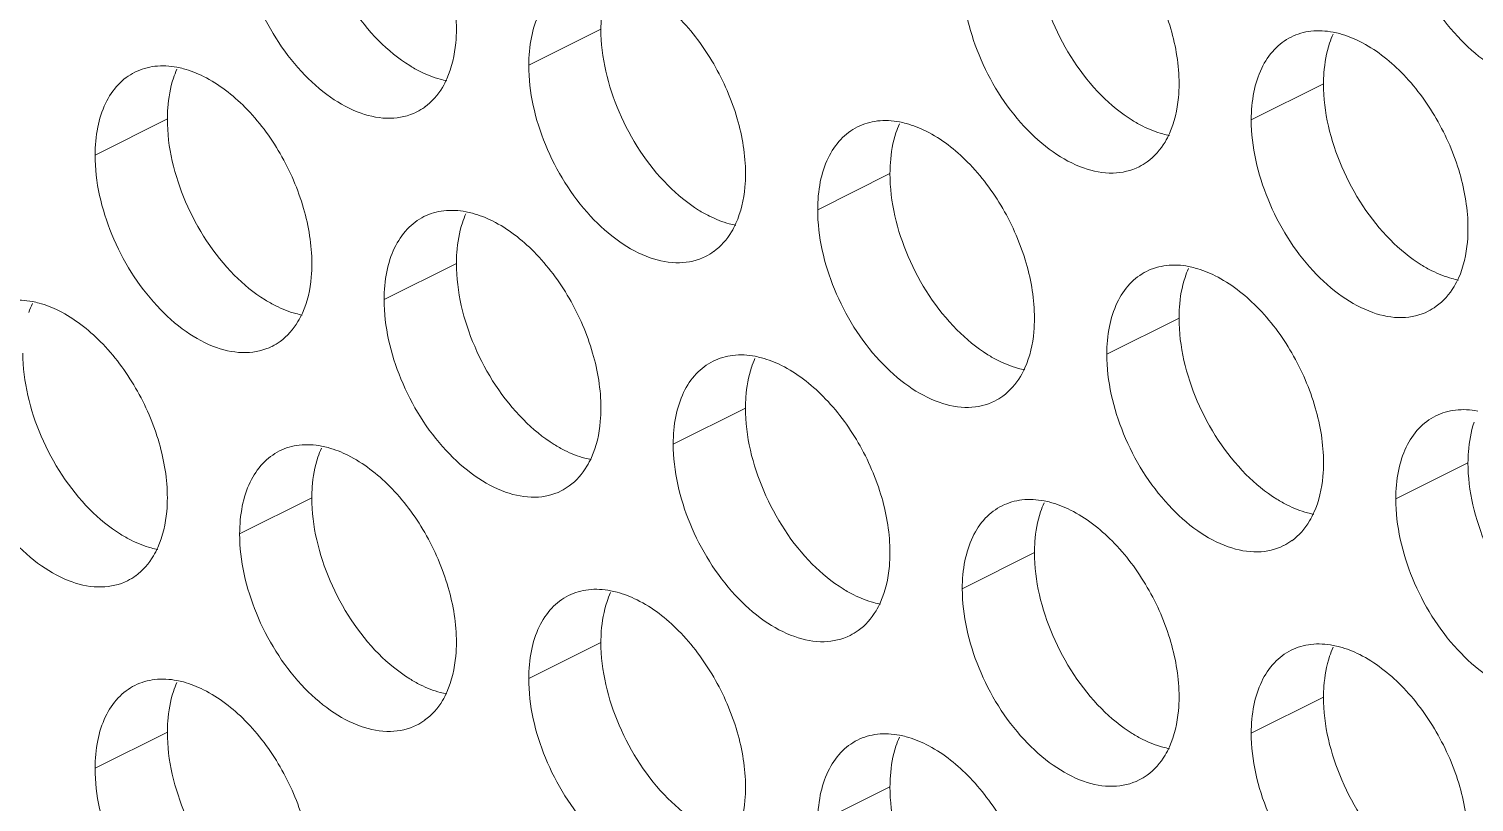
# Model space of a CAD drawing. Header units: millimetres. Extents: x 0 to 2524, y 0 to 1785.
# Drawn here: x 1830.66 to 1841.97, y 901.27 to 907.32 of the extents above; entities that cross this region are included whole.
import ezdxf

# ---------------------------------------------------------------- set-up
doc = ezdxf.new("R2010")
doc.units = ezdxf.units.MM
doc.header["$LTSCALE"] = 0.1
doc.layers.add('标注', color=251, linetype='Continuous', lineweight=9)

msp = doc.modelspace()

# ---------------------------------------------------------------- linework, layer by layer
at = {"layer": '标注'}
for p, q in [((1835.135, 907.323), (1834.57, 907.04)), ((1840.792, 906.895), (1840.226, 906.612)), ((1831.741, 906.62), (1831.175, 906.337)), ((1837.398, 906.192), (1836.832, 905.909)), ((1834.004, 905.489), (1833.438, 905.206)), ((1839.661, 905.06), (1839.095, 904.778)), ((1836.267, 904.357), (1835.701, 904.075)), ((1841.923, 903.929), (1841.358, 903.646)), ((1832.872, 903.654), (1832.307, 903.372)), ((1838.529, 903.226), (1837.964, 902.943)), ((1835.135, 902.523), (1834.57, 902.24)), ((1840.792, 902.095), (1840.226, 901.812)), ((1831.741, 901.82), (1831.175, 901.537)), ((1837.398, 901.392), (1836.832, 901.109))]:
    msp.add_line(p, q, dxfattribs=at)
for centre, radius, start, end in [((1841.537, 906.984), 0.734, 155.8796, 161.7803), ((1832.486, 906.709), 0.734, 155.8796, 161.7803), ((1833.49, 907.08), 0.453, 296.5256, 305.9034), ((1838.142, 906.281), 0.734, 155.8796, 161.7803), ((1839.146, 906.651), 0.453, 296.5256, 305.9034), ((1834.748, 905.578), 0.734, 155.8796, 161.7803), ((1835.752, 905.948), 0.453, 296.5256, 305.9034), ((1840.405, 905.149), 0.734, 155.8796, 161.7803), ((1831.354, 904.875), 0.734, 155.8796, 161.7803), ((1841.409, 905.52), 0.453, 296.5256, 305.9034), ((1832.358, 905.245), 0.453, 296.5256, 305.9034), ((1837.011, 904.446), 0.734, 155.8796, 161.7803), ((1838.015, 904.817), 0.453, 296.5256, 305.9034), ((1833.617, 903.743), 0.734, 155.8796, 161.7803), ((1834.621, 904.114), 0.453, 296.5256, 305.9034), ((1839.274, 903.315), 0.734, 155.8796, 161.7803), ((1840.278, 903.686), 0.453, 296.5256, 305.9034), ((1831.227, 903.411), 0.453, 296.5256, 305.9034), ((1835.88, 902.612), 0.734, 155.8796, 161.7803), ((1836.884, 902.983), 0.453, 296.5256, 305.9034), ((1841.537, 902.184), 0.734, 155.8796, 161.7803), ((1832.486, 901.909), 0.734, 155.8796, 161.7803), ((1833.49, 902.28), 0.453, 296.5256, 305.9034), ((1838.142, 901.481), 0.734, 155.8796, 161.7803), ((1839.146, 901.851), 0.453, 296.5256, 305.9034)]:
    msp.add_arc(centre, radius, start, end, dxfattribs=at)
for points, knots in [([(1833.155, 908.787), (1833.276, 908.726), (1833.507, 908.546), (1833.773, 908.188), (1833.954, 907.769), (1834.004, 907.468), (1834.004, 907.323)], [0, 0, 0, 0, 0.229676, 0.488215, 0.753207, 1, 1, 1, 1]), ([(1833.396, 907.232), (1833.235, 907.395), (1832.984, 907.782), (1832.872, 908.233), (1832.872, 908.454)], [0, 0, 0, 0, 0.508684, 1, 1, 1, 1]), ([(1842.743, 906.949), (1842.68, 906.917), (1842.53, 906.883), (1842.293, 906.931), (1842.054, 907.062), (1841.746, 907.339), (1841.46, 907.802), (1841.358, 908.234), (1841.358, 908.446)], [0, 0, 0, 0, 0.090718, 0.191742, 0.308104, 0.439279, 0.725532, 1, 1, 1, 1]), ([(1838.812, 908.358), (1838.933, 908.298), (1839.163, 908.117), (1839.43, 907.759), (1839.611, 907.341), (1839.661, 907.04), (1839.661, 906.895)], [0, 0, 0, 0, 0.229676, 0.488215, 0.753207, 1, 1, 1, 1]), ([(1833.692, 906.674), (1833.629, 906.643), (1833.479, 906.609), (1833.242, 906.657), (1833.003, 906.787), (1832.695, 907.065), (1832.409, 907.528), (1832.307, 907.96), (1832.307, 908.172)], [0, 0, 0, 0, 0.090718, 0.191742, 0.308104, 0.439279, 0.725532, 1, 1, 1, 1]), ([(1839.053, 906.804), (1838.892, 906.967), (1838.641, 907.354), (1838.529, 907.805), (1838.529, 908.026)], [0, 0, 0, 0, 0.508684, 1, 1, 1, 1]), ([(1839.349, 906.246), (1839.286, 906.214), (1839.136, 906.18), (1838.898, 906.228), (1838.66, 906.359), (1838.352, 906.636), (1838.066, 907.099), (1837.964, 907.532), (1837.964, 907.743)], [0, 0, 0, 0, 0.090718, 0.191742, 0.308104, 0.439279, 0.725532, 1, 1, 1, 1]), ([(1834.57, 907.04), (1834.57, 907.113), (1834.582, 907.252), (1834.641, 907.442), (1834.74, 907.594), (1834.833, 907.665), (1834.881, 907.689)], [0, 0, 0, 0, 0.289235, 0.54966, 0.782932, 1, 1, 1, 1]), ([(1835.135, 907.323), (1835.135, 907.352), (1835.139, 907.459), (1835.158, 907.566), (1835.183, 907.642)], [0, 0, 0, 0, 0.264225, 1, 1, 1, 1]), ([(1835.418, 907.655), (1835.539, 907.595), (1835.769, 907.415), (1836.035, 907.056), (1836.217, 906.638), (1836.267, 906.337), (1836.267, 906.192)], [0, 0, 0, 0, 0.229676, 0.488215, 0.753207, 1, 1, 1, 1]), ([(1834.004, 907.323), (1834.004, 907.287), (1833.998, 907.155), (1833.969, 907.023), (1833.929, 906.934)], [0, 0, 0, 0, 0.268874, 1, 1, 1, 1]), ([(1835.659, 906.101), (1835.497, 906.264), (1835.246, 906.651), (1835.135, 907.102), (1835.135, 907.323)], [0, 0, 0, 0, 0.508684, 1, 1, 1, 1]), ([(1840.226, 906.612), (1840.226, 906.685), (1840.238, 906.824), (1840.297, 907.014), (1840.397, 907.166), (1840.489, 907.236), (1840.538, 907.261)], [0, 0, 0, 0, 0.289235, 0.54966, 0.782932, 1, 1, 1, 1]), ([(1840.538, 907.261), (1840.587, 907.285), (1840.697, 907.317), (1840.81, 907.31), (1840.867, 907.299)], [0, 0, 0, 0, 0.482538, 1, 1, 1, 1]), ([(1840.867, 907.299), (1840.884, 907.296), (1840.956, 907.279), (1841.025, 907.252), (1841.075, 907.227)], [0, 0, 0, 0, 0.238696, 1, 1, 1, 1]), ([(1833.721, 906.991), (1833.693, 907.005), (1833.575, 907.072), (1833.469, 907.159), (1833.396, 907.232)], [0, 0, 0, 0, 0.235002, 1, 1, 1, 1]), ([(1840.792, 906.895), (1840.792, 906.923), (1840.796, 907.031), (1840.815, 907.138), (1840.839, 907.213)], [0, 0, 0, 0, 0.264225, 1, 1, 1, 1]), ([(1841.075, 907.227), (1841.196, 907.166), (1841.426, 906.986), (1841.692, 906.628), (1841.873, 906.209), (1841.923, 905.908), (1841.923, 905.763)], [0, 0, 0, 0, 0.229676, 0.488215, 0.753207, 1, 1, 1, 1]), ([(1831.487, 906.986), (1831.536, 907.01), (1831.646, 907.042), (1831.759, 907.035), (1831.816, 907.024)], [0, 0, 0, 0, 0.482538, 1, 1, 1, 1]), ([(1831.816, 907.024), (1831.833, 907.021), (1831.905, 907.005), (1831.974, 906.977), (1832.024, 906.952)], [0, 0, 0, 0, 0.238696, 1, 1, 1, 1]), ([(1835.955, 905.543), (1835.892, 905.512), (1835.742, 905.478), (1835.504, 905.525), (1835.266, 905.656), (1834.958, 905.933), (1834.672, 906.396), (1834.57, 906.829), (1834.57, 907.04)], [0, 0, 0, 0, 0.090718, 0.191742, 0.308104, 0.439279, 0.725532, 1, 1, 1, 1]), ([(1831.175, 906.337), (1831.175, 906.41), (1831.187, 906.549), (1831.246, 906.739), (1831.346, 906.891), (1831.438, 906.962), (1831.487, 906.986)], [0, 0, 0, 0, 0.289235, 0.54966, 0.782932, 1, 1, 1, 1]), ([(1831.741, 906.62), (1831.741, 906.649), (1831.745, 906.756), (1831.764, 906.863), (1831.788, 906.939)], [0, 0, 0, 0, 0.264225, 1, 1, 1, 1]), ([(1832.024, 906.952), (1832.145, 906.892), (1832.375, 906.712), (1832.641, 906.354), (1832.822, 905.935), (1832.872, 905.634), (1832.872, 905.489)], [0, 0, 0, 0, 0.229676, 0.488215, 0.753207, 1, 1, 1, 1]), ([(1833.929, 906.919), (1833.911, 906.922), (1833.84, 906.939), (1833.771, 906.966), (1833.721, 906.991)], [0, 0, 0, 0, 0.238696, 1, 1, 1, 1]), ([(1833.929, 906.934), (1833.919, 906.911), (1833.876, 906.827), (1833.812, 906.753), (1833.755, 906.713)], [0, 0, 0, 0, 0.265525, 1, 1, 1, 1]), ([(1839.378, 906.563), (1839.349, 906.577), (1839.232, 906.643), (1839.126, 906.731), (1839.053, 906.804)], [0, 0, 0, 0, 0.235002, 1, 1, 1, 1]), ([(1839.661, 906.895), (1839.661, 906.859), (1839.655, 906.727), (1839.626, 906.594), (1839.586, 906.506)], [0, 0, 0, 0, 0.268874, 1, 1, 1, 1]), ([(1841.316, 905.673), (1841.154, 905.835), (1840.903, 906.223), (1840.792, 906.673), (1840.792, 906.895)], [0, 0, 0, 0, 0.508684, 1, 1, 1, 1]), ([(1832.265, 905.398), (1832.103, 905.561), (1831.852, 905.948), (1831.741, 906.399), (1831.741, 906.62)], [0, 0, 0, 0, 0.508684, 1, 1, 1, 1]), ([(1837.144, 906.558), (1837.193, 906.582), (1837.303, 906.614), (1837.416, 906.607), (1837.473, 906.596)], [0, 0, 0, 0, 0.482538, 1, 1, 1, 1]), ([(1837.473, 906.596), (1837.49, 906.593), (1837.562, 906.576), (1837.631, 906.549), (1837.681, 906.524)], [0, 0, 0, 0, 0.238696, 1, 1, 1, 1]), ([(1841.612, 905.114), (1841.549, 905.083), (1841.399, 905.049), (1841.161, 905.097), (1840.923, 905.227), (1840.615, 905.505), (1840.329, 905.968), (1840.226, 906.4), (1840.226, 906.612)], [0, 0, 0, 0, 0.090718, 0.191742, 0.308104, 0.439279, 0.725532, 1, 1, 1, 1]), ([(1836.832, 905.909), (1836.832, 905.982), (1836.844, 906.121), (1836.903, 906.311), (1837.003, 906.463), (1837.095, 906.533), (1837.144, 906.558)], [0, 0, 0, 0, 0.289235, 0.54966, 0.782932, 1, 1, 1, 1]), ([(1837.398, 906.192), (1837.398, 906.22), (1837.402, 906.328), (1837.42, 906.435), (1837.445, 906.51)], [0, 0, 0, 0, 0.264225, 1, 1, 1, 1]), ([(1837.681, 906.524), (1837.801, 906.464), (1838.032, 906.283), (1838.298, 905.925), (1838.479, 905.506), (1838.529, 905.205), (1838.529, 905.06)], [0, 0, 0, 0, 0.229676, 0.488215, 0.753207, 1, 1, 1, 1]), ([(1839.586, 906.49), (1839.568, 906.494), (1839.497, 906.51), (1839.428, 906.538), (1839.378, 906.563)], [0, 0, 0, 0, 0.238696, 1, 1, 1, 1]), ([(1839.586, 906.506), (1839.576, 906.483), (1839.533, 906.399), (1839.468, 906.325), (1839.412, 906.284)], [0, 0, 0, 0, 0.265525, 1, 1, 1, 1]), ([(1832.561, 904.84), (1832.498, 904.809), (1832.348, 904.775), (1832.11, 904.822), (1831.872, 904.953), (1831.564, 905.231), (1831.278, 905.693), (1831.175, 906.126), (1831.175, 906.337)], [0, 0, 0, 0, 0.090718, 0.191742, 0.308104, 0.439279, 0.725532, 1, 1, 1, 1]), ([(1836.267, 906.192), (1836.267, 906.156), (1836.261, 906.024), (1836.232, 905.891), (1836.192, 905.803)], [0, 0, 0, 0, 0.268874, 1, 1, 1, 1]), ([(1837.922, 904.97), (1837.76, 905.132), (1837.509, 905.52), (1837.398, 905.97), (1837.398, 906.192)], [0, 0, 0, 0, 0.508684, 1, 1, 1, 1]), ([(1835.984, 905.86), (1835.955, 905.874), (1835.837, 905.94), (1835.732, 906.028), (1835.659, 906.101)], [0, 0, 0, 0, 0.235002, 1, 1, 1, 1]), ([(1833.75, 905.855), (1833.798, 905.879), (1833.908, 905.911), (1834.022, 905.904), (1834.079, 905.893)], [0, 0, 0, 0, 0.482538, 1, 1, 1, 1]), ([(1834.079, 905.893), (1834.096, 905.89), (1834.168, 905.873), (1834.237, 905.846), (1834.287, 905.821)], [0, 0, 0, 0, 0.238696, 1, 1, 1, 1]), ([(1838.217, 904.411), (1838.155, 904.38), (1838.005, 904.346), (1837.767, 904.394), (1837.529, 904.525), (1837.221, 904.802), (1836.935, 905.265), (1836.832, 905.697), (1836.832, 905.909)], [0, 0, 0, 0, 0.090718, 0.191742, 0.308104, 0.439279, 0.725532, 1, 1, 1, 1]), ([(1833.438, 905.206), (1833.438, 905.279), (1833.45, 905.418), (1833.509, 905.608), (1833.609, 905.76), (1833.701, 905.831), (1833.75, 905.855)], [0, 0, 0, 0, 0.289235, 0.54966, 0.782932, 1, 1, 1, 1]), ([(1834.004, 905.489), (1834.004, 905.517), (1834.008, 905.625), (1834.026, 905.732), (1834.051, 905.807)], [0, 0, 0, 0, 0.264225, 1, 1, 1, 1]), ([(1834.287, 905.821), (1834.407, 905.761), (1834.638, 905.58), (1834.904, 905.222), (1835.085, 904.803), (1835.135, 904.502), (1835.135, 904.357)], [0, 0, 0, 0, 0.229676, 0.488215, 0.753207, 1, 1, 1, 1]), ([(1836.191, 905.787), (1836.174, 905.791), (1836.103, 905.807), (1836.034, 905.835), (1835.984, 905.86)], [0, 0, 0, 0, 0.238696, 1, 1, 1, 1]), ([(1836.192, 905.803), (1836.182, 905.78), (1836.138, 905.696), (1836.074, 905.622), (1836.018, 905.581)], [0, 0, 0, 0, 0.265525, 1, 1, 1, 1]), ([(1841.641, 905.431), (1841.612, 905.445), (1841.494, 905.512), (1841.389, 905.599), (1841.316, 905.673)], [0, 0, 0, 0, 0.235002, 1, 1, 1, 1]), ([(1841.923, 905.763), (1841.923, 905.728), (1841.918, 905.595), (1841.889, 905.463), (1841.849, 905.374)], [0, 0, 0, 0, 0.268874, 1, 1, 1, 1]), ([(1832.872, 905.489), (1832.872, 905.453), (1832.867, 905.321), (1832.838, 905.188), (1832.798, 905.1)], [0, 0, 0, 0, 0.268874, 1, 1, 1, 1]), ([(1834.528, 904.267), (1834.366, 904.43), (1834.115, 904.817), (1834.004, 905.267), (1834.004, 905.489)], [0, 0, 0, 0, 0.508684, 1, 1, 1, 1]), ([(1839.407, 905.426), (1839.455, 905.451), (1839.565, 905.482), (1839.679, 905.476), (1839.736, 905.465)], [0, 0, 0, 0, 0.482538, 1, 1, 1, 1]), ([(1839.736, 905.465), (1839.753, 905.461), (1839.825, 905.445), (1839.894, 905.417), (1839.944, 905.392)], [0, 0, 0, 0, 0.238696, 1, 1, 1, 1]), ([(1832.59, 905.157), (1832.561, 905.171), (1832.443, 905.237), (1832.338, 905.325), (1832.265, 905.398)], [0, 0, 0, 0, 0.235002, 1, 1, 1, 1]), ([(1839.095, 904.778), (1839.095, 904.85), (1839.107, 904.989), (1839.166, 905.179), (1839.265, 905.332), (1839.358, 905.402), (1839.407, 905.426)], [0, 0, 0, 0, 0.289235, 0.54966, 0.782932, 1, 1, 1, 1]), ([(1839.661, 905.06), (1839.661, 905.089), (1839.664, 905.196), (1839.683, 905.304), (1839.708, 905.379)], [0, 0, 0, 0, 0.264225, 1, 1, 1, 1]), ([(1839.944, 905.392), (1840.064, 905.332), (1840.295, 905.152), (1840.561, 904.794), (1840.742, 904.375), (1840.792, 904.074), (1840.792, 903.929)], [0, 0, 0, 0, 0.229676, 0.488215, 0.753207, 1, 1, 1, 1]), ([(1841.848, 905.359), (1841.831, 905.362), (1841.76, 905.379), (1841.691, 905.406), (1841.641, 905.431)], [0, 0, 0, 0, 0.238696, 1, 1, 1, 1]), ([(1841.849, 905.374), (1841.839, 905.352), (1841.795, 905.268), (1841.731, 905.193), (1841.675, 905.153)], [0, 0, 0, 0, 0.265525, 1, 1, 1, 1]), ([(1830.356, 905.152), (1830.404, 905.176), (1830.514, 905.208), (1830.628, 905.201), (1830.685, 905.19)], [0, 0, 0, 0, 0.482538, 1, 1, 1, 1]), ([(1830.685, 905.19), (1830.702, 905.187), (1830.774, 905.17), (1830.843, 905.143), (1830.893, 905.118)], [0, 0, 0, 0, 0.238696, 1, 1, 1, 1]), ([(1830.893, 905.118), (1831.013, 905.058), (1831.244, 904.877), (1831.51, 904.519), (1831.691, 904.1), (1831.741, 903.799), (1831.741, 903.654)], [0, 0, 0, 0, 0.229676, 0.488215, 0.753207, 1, 1, 1, 1]), ([(1832.797, 905.084), (1832.78, 905.088), (1832.709, 905.104), (1832.64, 905.132), (1832.59, 905.157)], [0, 0, 0, 0, 0.238696, 1, 1, 1, 1]), ([(1832.798, 905.1), (1832.788, 905.077), (1832.744, 904.993), (1832.68, 904.919), (1832.624, 904.878)], [0, 0, 0, 0, 0.265525, 1, 1, 1, 1]), ([(1834.823, 903.708), (1834.761, 903.677), (1834.611, 903.643), (1834.373, 903.691), (1834.135, 903.822), (1833.827, 904.099), (1833.541, 904.562), (1833.438, 904.994), (1833.438, 905.206)], [0, 0, 0, 0, 0.090718, 0.191742, 0.308104, 0.439279, 0.725532, 1, 1, 1, 1]), ([(1838.529, 905.06), (1838.529, 905.025), (1838.524, 904.892), (1838.494, 904.76), (1838.455, 904.671)], [0, 0, 0, 0, 0.268874, 1, 1, 1, 1]), ([(1840.185, 903.838), (1840.023, 904.001), (1839.772, 904.388), (1839.661, 904.839), (1839.661, 905.06)], [0, 0, 0, 0, 0.508684, 1, 1, 1, 1]), ([(1838.246, 904.728), (1838.218, 904.742), (1838.1, 904.809), (1837.995, 904.896), (1837.922, 904.97)], [0, 0, 0, 0, 0.235002, 1, 1, 1, 1]), ([(1831.134, 903.564), (1830.972, 903.727), (1830.721, 904.114), (1830.61, 904.564), (1830.61, 904.786)], [0, 0, 0, 0, 0.508684, 1, 1, 1, 1]), ([(1836.013, 904.724), (1836.061, 904.748), (1836.171, 904.779), (1836.285, 904.773), (1836.342, 904.762)], [0, 0, 0, 0, 0.482538, 1, 1, 1, 1]), ([(1836.342, 904.762), (1836.359, 904.758), (1836.431, 904.742), (1836.499, 904.715), (1836.549, 904.69)], [0, 0, 0, 0, 0.238696, 1, 1, 1, 1]), ([(1840.48, 903.28), (1840.418, 903.249), (1840.268, 903.215), (1840.03, 903.263), (1839.791, 903.393), (1839.484, 903.671), (1839.198, 904.133), (1839.095, 904.566), (1839.095, 904.778)], [0, 0, 0, 0, 0.090718, 0.191742, 0.308104, 0.439279, 0.725532, 1, 1, 1, 1]), ([(1835.701, 904.075), (1835.701, 904.147), (1835.713, 904.286), (1835.772, 904.477), (1835.871, 904.629), (1835.964, 904.699), (1836.013, 904.724)], [0, 0, 0, 0, 0.289235, 0.54966, 0.782932, 1, 1, 1, 1]), ([(1836.267, 904.357), (1836.267, 904.386), (1836.27, 904.493), (1836.289, 904.601), (1836.314, 904.676)], [0, 0, 0, 0, 0.264225, 1, 1, 1, 1]), ([(1836.549, 904.69), (1836.67, 904.629), (1836.901, 904.449), (1837.167, 904.091), (1837.348, 903.672), (1837.398, 903.371), (1837.398, 903.226)], [0, 0, 0, 0, 0.229676, 0.488215, 0.753207, 1, 1, 1, 1]), ([(1838.454, 904.656), (1838.437, 904.659), (1838.365, 904.676), (1838.296, 904.703), (1838.246, 904.728)], [0, 0, 0, 0, 0.238696, 1, 1, 1, 1]), ([(1838.455, 904.671), (1838.444, 904.649), (1838.401, 904.565), (1838.337, 904.49), (1838.281, 904.45)], [0, 0, 0, 0, 0.265525, 1, 1, 1, 1]), ([(1831.429, 903.005), (1831.367, 902.974), (1831.217, 902.94), (1830.979, 902.988), (1830.74, 903.119), (1830.433, 903.396), (1830.147, 903.859), (1830.044, 904.291), (1830.044, 904.503)], [0, 0, 0, 0, 0.090718, 0.191742, 0.308104, 0.439279, 0.725532, 1, 1, 1, 1]), ([(1835.135, 904.357), (1835.135, 904.322), (1835.13, 904.19), (1835.1, 904.057), (1835.061, 903.969)], [0, 0, 0, 0, 0.268874, 1, 1, 1, 1]), ([(1836.79, 903.135), (1836.629, 903.298), (1836.378, 903.685), (1836.267, 904.136), (1836.267, 904.357)], [0, 0, 0, 0, 0.508684, 1, 1, 1, 1]), ([(1841.67, 904.295), (1841.718, 904.319), (1841.828, 904.351), (1841.942, 904.344), (1841.999, 904.333)], [0, 0, 0, 0, 0.482538, 1, 1, 1, 1]), ([(1834.852, 904.025), (1834.824, 904.039), (1834.706, 904.106), (1834.601, 904.193), (1834.528, 904.267)], [0, 0, 0, 0, 0.235002, 1, 1, 1, 1]), ([(1841.358, 903.646), (1841.358, 903.719), (1841.37, 903.858), (1841.429, 904.048), (1841.528, 904.2), (1841.621, 904.271), (1841.67, 904.295)], [0, 0, 0, 0, 0.289235, 0.54966, 0.782932, 1, 1, 1, 1]), ([(1841.923, 903.929), (1841.923, 903.957), (1841.927, 904.065), (1841.946, 904.172), (1841.971, 904.247)], [0, 0, 0, 0, 0.264225, 1, 1, 1, 1]), ([(1832.307, 903.372), (1832.307, 903.444), (1832.319, 903.583), (1832.378, 903.774), (1832.477, 903.926), (1832.57, 903.996), (1832.619, 904.021)], [0, 0, 0, 0, 0.289235, 0.54966, 0.782932, 1, 1, 1, 1]), ([(1832.619, 904.021), (1832.667, 904.045), (1832.777, 904.076), (1832.891, 904.07), (1832.948, 904.059)], [0, 0, 0, 0, 0.482538, 1, 1, 1, 1]), ([(1832.872, 903.654), (1832.872, 903.683), (1832.876, 903.79), (1832.895, 903.898), (1832.92, 903.973)], [0, 0, 0, 0, 0.264225, 1, 1, 1, 1]), ([(1832.948, 904.059), (1832.965, 904.055), (1833.036, 904.039), (1833.105, 904.012), (1833.155, 903.987)], [0, 0, 0, 0, 0.238696, 1, 1, 1, 1]), ([(1833.155, 903.987), (1833.276, 903.926), (1833.507, 903.746), (1833.773, 903.388), (1833.954, 902.969), (1834.004, 902.668), (1834.004, 902.523)], [0, 0, 0, 0, 0.229676, 0.488215, 0.753207, 1, 1, 1, 1]), ([(1835.06, 903.953), (1835.043, 903.956), (1834.971, 903.973), (1834.902, 904), (1834.852, 904.025)], [0, 0, 0, 0, 0.238696, 1, 1, 1, 1]), ([(1835.061, 903.969), (1835.05, 903.946), (1835.007, 903.862), (1834.943, 903.788), (1834.887, 903.747)], [0, 0, 0, 0, 0.265525, 1, 1, 1, 1]), ([(1837.086, 902.577), (1837.023, 902.546), (1836.874, 902.512), (1836.636, 902.56), (1836.397, 902.69), (1836.09, 902.968), (1835.804, 903.431), (1835.701, 903.863), (1835.701, 904.075)], [0, 0, 0, 0, 0.090718, 0.191742, 0.308104, 0.439279, 0.725532, 1, 1, 1, 1]), ([(1840.792, 903.929), (1840.792, 903.893), (1840.786, 903.761), (1840.757, 903.628), (1840.717, 903.54)], [0, 0, 0, 0, 0.268874, 1, 1, 1, 1]), ([(1842.447, 902.707), (1842.286, 902.87), (1842.035, 903.257), (1841.923, 903.707), (1841.923, 903.929)], [0, 0, 0, 0, 0.508684, 1, 1, 1, 1]), ([(1840.509, 903.597), (1840.481, 903.611), (1840.363, 903.678), (1840.257, 903.765), (1840.185, 903.838)], [0, 0, 0, 0, 0.235002, 1, 1, 1, 1]), ([(1831.741, 903.654), (1831.741, 903.619), (1831.735, 903.487), (1831.706, 903.354), (1831.666, 903.266)], [0, 0, 0, 0, 0.268874, 1, 1, 1, 1]), ([(1833.396, 902.432), (1833.235, 902.595), (1832.984, 902.982), (1832.872, 903.433), (1832.872, 903.654)], [0, 0, 0, 0, 0.508684, 1, 1, 1, 1]), ([(1838.276, 903.592), (1838.324, 903.616), (1838.434, 903.648), (1838.548, 903.641), (1838.604, 903.63)], [0, 0, 0, 0, 0.482538, 1, 1, 1, 1]), ([(1838.604, 903.63), (1838.622, 903.627), (1838.693, 903.61), (1838.762, 903.583), (1838.812, 903.558)], [0, 0, 0, 0, 0.238696, 1, 1, 1, 1]), ([(1842.743, 902.149), (1842.68, 902.117), (1842.53, 902.083), (1842.293, 902.131), (1842.054, 902.262), (1841.746, 902.539), (1841.46, 903.002), (1841.358, 903.434), (1841.358, 903.646)], [0, 0, 0, 0, 0.090718, 0.191742, 0.308104, 0.439279, 0.725532, 1, 1, 1, 1]), ([(1831.458, 903.322), (1831.43, 903.337), (1831.312, 903.403), (1831.206, 903.49), (1831.134, 903.564)], [0, 0, 0, 0, 0.235002, 1, 1, 1, 1]), ([(1837.964, 902.943), (1837.964, 903.016), (1837.976, 903.155), (1838.035, 903.345), (1838.134, 903.497), (1838.227, 903.568), (1838.276, 903.592)], [0, 0, 0, 0, 0.289235, 0.54966, 0.782932, 1, 1, 1, 1]), ([(1838.529, 903.226), (1838.529, 903.254), (1838.533, 903.362), (1838.552, 903.469), (1838.577, 903.544)], [0, 0, 0, 0, 0.264225, 1, 1, 1, 1]), ([(1838.812, 903.558), (1838.933, 903.498), (1839.163, 903.317), (1839.43, 902.959), (1839.611, 902.541), (1839.661, 902.24), (1839.661, 902.095)], [0, 0, 0, 0, 0.229676, 0.488215, 0.753207, 1, 1, 1, 1]), ([(1840.717, 903.525), (1840.7, 903.528), (1840.628, 903.545), (1840.559, 903.572), (1840.509, 903.597)], [0, 0, 0, 0, 0.238696, 1, 1, 1, 1]), ([(1840.717, 903.54), (1840.707, 903.517), (1840.664, 903.433), (1840.6, 903.359), (1840.544, 903.318)], [0, 0, 0, 0, 0.265525, 1, 1, 1, 1]), ([(1831.666, 903.25), (1831.649, 903.253), (1831.577, 903.27), (1831.508, 903.297), (1831.458, 903.322)], [0, 0, 0, 0, 0.238696, 1, 1, 1, 1]), ([(1833.692, 901.874), (1833.629, 901.843), (1833.479, 901.809), (1833.242, 901.857), (1833.003, 901.987), (1832.695, 902.265), (1832.409, 902.728), (1832.307, 903.16), (1832.307, 903.372)], [0, 0, 0, 0, 0.090718, 0.191742, 0.308104, 0.439279, 0.725532, 1, 1, 1, 1]), ([(1831.666, 903.266), (1831.656, 903.243), (1831.613, 903.159), (1831.549, 903.085), (1831.493, 903.044)], [0, 0, 0, 0, 0.265525, 1, 1, 1, 1]), ([(1837.398, 903.226), (1837.398, 903.19), (1837.392, 903.058), (1837.363, 902.926), (1837.323, 902.837)], [0, 0, 0, 0, 0.268874, 1, 1, 1, 1]), ([(1839.053, 902.004), (1838.892, 902.167), (1838.641, 902.554), (1838.529, 903.005), (1838.529, 903.226)], [0, 0, 0, 0, 0.508684, 1, 1, 1, 1]), ([(1837.115, 902.894), (1837.087, 902.908), (1836.969, 902.975), (1836.863, 903.062), (1836.79, 903.135)], [0, 0, 0, 0, 0.235002, 1, 1, 1, 1]), ([(1834.57, 902.24), (1834.57, 902.313), (1834.582, 902.452), (1834.641, 902.642), (1834.74, 902.794), (1834.833, 902.865), (1834.881, 902.889)], [0, 0, 0, 0, 0.289235, 0.54966, 0.782932, 1, 1, 1, 1]), ([(1834.881, 902.889), (1834.93, 902.913), (1835.04, 902.945), (1835.154, 902.938), (1835.21, 902.927)], [0, 0, 0, 0, 0.482538, 1, 1, 1, 1]), ([(1835.135, 902.523), (1835.135, 902.552), (1835.139, 902.659), (1835.158, 902.766), (1835.183, 902.842)], [0, 0, 0, 0, 0.264225, 1, 1, 1, 1]), ([(1835.21, 902.927), (1835.228, 902.924), (1835.299, 902.907), (1835.368, 902.88), (1835.418, 902.855)], [0, 0, 0, 0, 0.238696, 1, 1, 1, 1]), ([(1835.418, 902.855), (1835.539, 902.795), (1835.769, 902.615), (1836.035, 902.256), (1836.217, 901.838), (1836.267, 901.537), (1836.267, 901.392)], [0, 0, 0, 0, 0.229676, 0.488215, 0.753207, 1, 1, 1, 1]), ([(1837.323, 902.822), (1837.306, 902.825), (1837.234, 902.842), (1837.165, 902.869), (1837.115, 902.894)], [0, 0, 0, 0, 0.238696, 1, 1, 1, 1]), ([(1837.323, 902.837), (1837.313, 902.814), (1837.27, 902.73), (1837.206, 902.656), (1837.149, 902.615)], [0, 0, 0, 0, 0.265525, 1, 1, 1, 1]), ([(1839.349, 901.446), (1839.286, 901.414), (1839.136, 901.38), (1838.898, 901.428), (1838.66, 901.559), (1838.352, 901.836), (1838.066, 902.299), (1837.964, 902.732), (1837.964, 902.943)], [0, 0, 0, 0, 0.090718, 0.191742, 0.308104, 0.439279, 0.725532, 1, 1, 1, 1]), ([(1834.004, 902.523), (1834.004, 902.487), (1833.998, 902.355), (1833.969, 902.223), (1833.929, 902.134)], [0, 0, 0, 0, 0.268874, 1, 1, 1, 1]), ([(1835.659, 901.301), (1835.497, 901.464), (1835.246, 901.851), (1835.135, 902.302), (1835.135, 902.523)], [0, 0, 0, 0, 0.508684, 1, 1, 1, 1]), ([(1840.538, 902.461), (1840.587, 902.485), (1840.697, 902.517), (1840.81, 902.51), (1840.867, 902.499)], [0, 0, 0, 0, 0.482538, 1, 1, 1, 1]), ([(1840.867, 902.499), (1840.884, 902.496), (1840.956, 902.479), (1841.025, 902.452), (1841.075, 902.427)], [0, 0, 0, 0, 0.238696, 1, 1, 1, 1]), ([(1833.721, 902.191), (1833.693, 902.205), (1833.575, 902.272), (1833.469, 902.359), (1833.396, 902.432)], [0, 0, 0, 0, 0.235002, 1, 1, 1, 1]), ([(1840.226, 901.812), (1840.226, 901.885), (1840.238, 902.024), (1840.297, 902.214), (1840.397, 902.366), (1840.489, 902.436), (1840.538, 902.461)], [0, 0, 0, 0, 0.289235, 0.54966, 0.782932, 1, 1, 1, 1]), ([(1840.792, 902.095), (1840.792, 902.123), (1840.796, 902.231), (1840.815, 902.338), (1840.839, 902.413)], [0, 0, 0, 0, 0.264225, 1, 1, 1, 1]), ([(1841.075, 902.427), (1841.196, 902.366), (1841.426, 902.186), (1841.692, 901.828), (1841.873, 901.409), (1841.923, 901.108), (1841.923, 900.963)], [0, 0, 0, 0, 0.229676, 0.488215, 0.753207, 1, 1, 1, 1]), ([(1831.175, 901.537), (1831.175, 901.61), (1831.187, 901.749), (1831.246, 901.939), (1831.346, 902.091), (1831.438, 902.162), (1831.487, 902.186)], [0, 0, 0, 0, 0.289235, 0.54966, 0.782932, 1, 1, 1, 1]), ([(1831.487, 902.186), (1831.536, 902.21), (1831.646, 902.242), (1831.759, 902.235), (1831.816, 902.224)], [0, 0, 0, 0, 0.482538, 1, 1, 1, 1]), ([(1831.816, 902.224), (1831.833, 902.221), (1831.905, 902.205), (1831.974, 902.177), (1832.024, 902.152)], [0, 0, 0, 0, 0.238696, 1, 1, 1, 1]), ([(1833.929, 902.119), (1833.911, 902.122), (1833.84, 902.139), (1833.771, 902.166), (1833.721, 902.191)], [0, 0, 0, 0, 0.238696, 1, 1, 1, 1]), ([(1835.955, 900.743), (1835.892, 900.712), (1835.742, 900.678), (1835.504, 900.725), (1835.266, 900.856), (1834.958, 901.133), (1834.672, 901.596), (1834.57, 902.029), (1834.57, 902.24)], [0, 0, 0, 0, 0.090718, 0.191742, 0.308104, 0.439279, 0.725532, 1, 1, 1, 1]), ([(1831.741, 901.82), (1831.741, 901.849), (1831.745, 901.956), (1831.764, 902.063), (1831.788, 902.139)], [0, 0, 0, 0, 0.264225, 1, 1, 1, 1]), ([(1832.024, 902.152), (1832.145, 902.092), (1832.375, 901.912), (1832.641, 901.554), (1832.822, 901.135), (1832.872, 900.834), (1832.872, 900.689)], [0, 0, 0, 0, 0.229676, 0.488215, 0.753207, 1, 1, 1, 1]), ([(1833.929, 902.134), (1833.919, 902.111), (1833.876, 902.027), (1833.812, 901.953), (1833.755, 901.913)], [0, 0, 0, 0, 0.265525, 1, 1, 1, 1]), ([(1839.661, 902.095), (1839.661, 902.059), (1839.655, 901.927), (1839.626, 901.794), (1839.586, 901.706)], [0, 0, 0, 0, 0.268874, 1, 1, 1, 1]), ([(1841.316, 900.873), (1841.154, 901.035), (1840.903, 901.423), (1840.792, 901.873), (1840.792, 902.095)], [0, 0, 0, 0, 0.508684, 1, 1, 1, 1]), ([(1839.378, 901.763), (1839.349, 901.777), (1839.232, 901.843), (1839.126, 901.931), (1839.053, 902.004)], [0, 0, 0, 0, 0.235002, 1, 1, 1, 1]), ([(1832.265, 900.598), (1832.103, 900.761), (1831.852, 901.148), (1831.741, 901.599), (1831.741, 901.82)], [0, 0, 0, 0, 0.508684, 1, 1, 1, 1]), ([(1836.832, 901.109), (1836.832, 901.182), (1836.844, 901.321), (1836.903, 901.511), (1837.003, 901.663), (1837.095, 901.733), (1837.144, 901.758)], [0, 0, 0, 0, 0.289235, 0.54966, 0.782932, 1, 1, 1, 1]), ([(1837.144, 901.758), (1837.193, 901.782), (1837.303, 901.814), (1837.416, 901.807), (1837.473, 901.796)], [0, 0, 0, 0, 0.482538, 1, 1, 1, 1]), ([(1837.398, 901.392), (1837.398, 901.42), (1837.402, 901.528), (1837.42, 901.635), (1837.445, 901.71)], [0, 0, 0, 0, 0.264225, 1, 1, 1, 1]), ([(1837.473, 901.796), (1837.49, 901.793), (1837.562, 901.776), (1837.631, 901.749), (1837.681, 901.724)], [0, 0, 0, 0, 0.238696, 1, 1, 1, 1]), ([(1837.681, 901.724), (1837.801, 901.664), (1838.032, 901.483), (1838.298, 901.125), (1838.479, 900.706), (1838.529, 900.405), (1838.529, 900.26)], [0, 0, 0, 0, 0.229676, 0.488215, 0.753207, 1, 1, 1, 1]), ([(1839.586, 901.69), (1839.568, 901.694), (1839.497, 901.71), (1839.428, 901.738), (1839.378, 901.763)], [0, 0, 0, 0, 0.238696, 1, 1, 1, 1]), ([(1839.586, 901.706), (1839.576, 901.683), (1839.533, 901.599), (1839.468, 901.525), (1839.412, 901.484)], [0, 0, 0, 0, 0.265525, 1, 1, 1, 1]), ([(1841.612, 900.314), (1841.549, 900.283), (1841.399, 900.249), (1841.161, 900.297), (1840.923, 900.427), (1840.615, 900.705), (1840.329, 901.168), (1840.226, 901.6), (1840.226, 901.812)], [0, 0, 0, 0, 0.090718, 0.191742, 0.308104, 0.439279, 0.725532, 1, 1, 1, 1]), ([(1832.561, 900.04), (1832.498, 900.009), (1832.348, 899.975), (1832.11, 900.022), (1831.872, 900.153), (1831.564, 900.431), (1831.278, 900.893), (1831.175, 901.326), (1831.175, 901.537)], [0, 0, 0, 0, 0.090718, 0.191742, 0.308104, 0.439279, 0.725532, 1, 1, 1, 1]), ([(1836.267, 901.392), (1836.267, 901.356), (1836.261, 901.224), (1836.232, 901.091), (1836.192, 901.003)], [0, 0, 0, 0, 0.268874, 1, 1, 1, 1]), ([(1837.922, 900.17), (1837.76, 900.332), (1837.509, 900.72), (1837.398, 901.17), (1837.398, 901.392)], [0, 0, 0, 0, 0.508684, 1, 1, 1, 1]), ([(1835.984, 901.06), (1835.955, 901.074), (1835.837, 901.14), (1835.732, 901.228), (1835.659, 901.301)], [0, 0, 0, 0, 0.235002, 1, 1, 1, 1])]:
    msp.add_open_spline(points, degree=3, knots=knots, dxfattribs=at)

doc.saveas('drawing.dxf')
